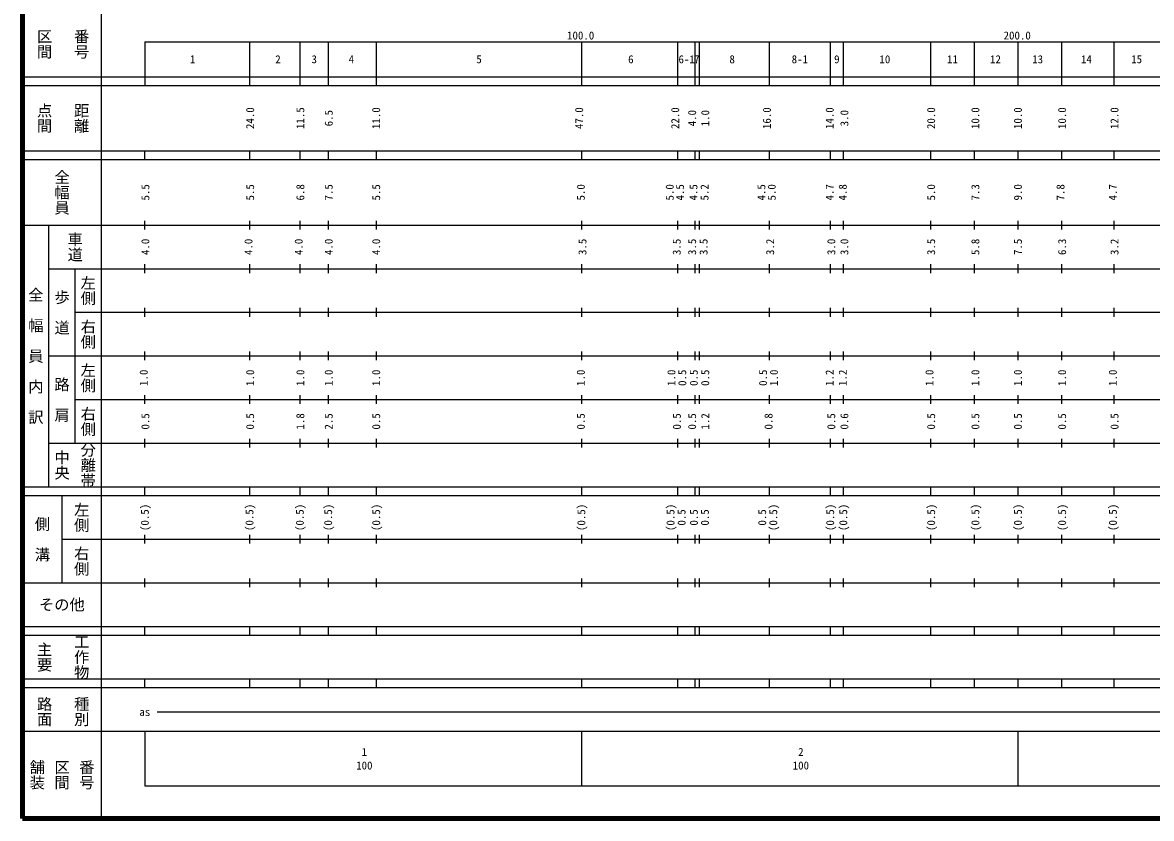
# Model space of a CAD drawing. Units: millimetres on the paper, enlarged 1000 times. Extents: x 40000 to 680000, y 20000 to 380000.
# Drawn here: x 40000 to 298592, y 20000 to 202409 of the extents above; entities that cross this region are included whole.
import ezdxf
from ezdxf.enums import TextEntityAlignment as Align

# ---------------------------------------------------------------- set-up
doc = ezdxf.new("R2010")
doc.units = ezdxf.units.MM
doc.header["$LTSCALE"] = 1000
doc.layers.add('M-TTL', color=2, linetype='Continuous', lineweight=140)
doc.layers.add('M-TTL-BAND', color=7, linetype='Continuous', lineweight=25)
doc.styles.add('@ＭＳ ゴシック', font='')
doc.styles.add('ＭＳ ゴシック', font='')
doc.styles.get('@ＭＳ ゴシック').set_extended_font_data('@MS Gothic')
doc.styles.get('ＭＳ ゴシック').set_extended_font_data('MS Gothic')

msp = doc.modelspace()

# ---------------------------------------------------------------- linework, layer by layer
at = {"layer": 'M-TTL'}
for p, q in [((40000, 380000), (40000, 20000)), ((40000, 20000), (680000, 20000))]:
    msp.add_line(p, q, dxfattribs=at)
at = {"layer": 'M-TTL-BAND'}
for p, q in [((58000, 370000), (58000, 20000)), ((68000, 198000), (579000, 198000)), ((68000, 198000), (68000, 188000)), ((92000, 198000), (92000, 188000)), ((103500, 198000), (103500, 188000)), ((110000, 198000), (110000, 188000)), ((121000, 198000), (121000, 188000)), ((168000, 198000), (168000, 188000)), ((190000, 198000), (190000, 188000)), ((194000, 198000), (194000, 188000)), ((195000, 198000), (195000, 188000)), ((211000, 198000), (211000, 188000)), ((225000, 198000), (225000, 188000)), ((228000, 198000), (228000, 188000)), ((248000, 198000), (248000, 188000)), ((258000, 198000), (258000, 188000)), ((268000, 198000), (268000, 188000)), ((278000, 198000), (278000, 188000)), ((290000, 198000), (290000, 188000)), ((40000, 190000), (579000, 190000)), ((40000, 188000), (579000, 188000)), ((40000, 173000), (579000, 173000)), ((40000, 171000), (579000, 171000)), ((68000, 171000), (68000, 173000)), ((92000, 173000), (92000, 171000)), ((103500, 173000), (103500, 171000)), ((110000, 173000), (110000, 171000)), ((121000, 173000), (121000, 171000)), ((168000, 173000), (168000, 171000)), ((190000, 173000), (190000, 171000)), ((194000, 173000), (194000, 171000)), ((195000, 173000), (195000, 171000)), ((211000, 173000), (211000, 171000)), ((225000, 173000), (225000, 171000)), ((228000, 173000), (228000, 171000)), ((248000, 173000), (248000, 171000)), ((258000, 173000), (258000, 171000)), ((268000, 173000), (268000, 171000)), ((278000, 173000), (278000, 171000)), ((290000, 173000), (290000, 171000)), ((40000, 156000), (579000, 156000)), ((46000, 96000), (46000, 156000)), ((68000, 155000), (68000, 157000)), ((92000, 157000), (92000, 155000)), ((103500, 157000), (103500, 155000)), ((110000, 157000), (110000, 155000)), ((121000, 157000), (121000, 155000)), ((168000, 157000), (168000, 155000)), ((190000, 157000), (190000, 155000)), ((194000, 157000), (194000, 155000)), ((195000, 157000), (195000, 155000)), ((211000, 157000), (211000, 155000)), ((225000, 157000), (225000, 155000)), ((228000, 157000), (228000, 155000)), ((248000, 157000), (248000, 155000)), ((258000, 157000), (258000, 155000)), ((268000, 157000), (268000, 155000)), ((278000, 157000), (278000, 155000)), ((290000, 157000), (290000, 155000)), ((46000, 146000), (579000, 146000)), ((52000, 146000), (52000, 106000)), ((68000, 145000), (68000, 147000)), ((92000, 147000), (92000, 145000)), ((103500, 147000), (103500, 145000)), ((110000, 147000), (110000, 145000)), ((121000, 147000), (121000, 145000)), ((168000, 147000), (168000, 145000)), ((190000, 147000), (190000, 145000)), ((194000, 147000), (194000, 145000)), ((195000, 147000), (195000, 145000)), ((211000, 147000), (211000, 145000)), ((225000, 147000), (225000, 145000)), ((228000, 147000), (228000, 145000)), ((248000, 147000), (248000, 145000)), ((258000, 147000), (258000, 145000)), ((268000, 147000), (268000, 145000)), ((278000, 147000), (278000, 145000)), ((290000, 147000), (290000, 145000)), ((52000, 136000), (579000, 136000)), ((68000, 135000), (68000, 137000)), ((92000, 137000), (92000, 135000)), ((103500, 137000), (103500, 135000)), ((110000, 137000), (110000, 135000)), ((121000, 137000), (121000, 135000)), ((168000, 137000), (168000, 135000)), ((190000, 137000), (190000, 135000)), ((194000, 137000), (194000, 135000)), ((195000, 137000), (195000, 135000)), ((211000, 137000), (211000, 135000)), ((225000, 137000), (225000, 135000)), ((228000, 137000), (228000, 135000)), ((248000, 137000), (248000, 135000)), ((258000, 137000), (258000, 135000)), ((268000, 137000), (268000, 135000)), ((278000, 137000), (278000, 135000)), ((290000, 137000), (290000, 135000)), ((68000, 125000), (68000, 127000)), ((92000, 127000), (92000, 125000)), ((103500, 127000), (103500, 125000)), ((110000, 127000), (110000, 125000)), ((121000, 127000), (121000, 125000)), ((168000, 127000), (168000, 125000)), ((190000, 127000), (190000, 125000)), ((194000, 127000), (194000, 125000)), ((195000, 127000), (195000, 125000)), ((211000, 127000), (211000, 125000)), ((225000, 127000), (225000, 125000)), ((228000, 127000), (228000, 125000)), ((248000, 127000), (248000, 125000)), ((258000, 127000), (258000, 125000)), ((268000, 127000), (268000, 125000)), ((278000, 127000), (278000, 125000)), ((290000, 127000), (290000, 125000)), ((46000, 126000), (579000, 126000)), ((68000, 115000), (68000, 117000)), ((92000, 117000), (92000, 115000)), ((103500, 117000), (103500, 115000)), ((110000, 117000), (110000, 115000)), ((121000, 117000), (121000, 115000)), ((168000, 117000), (168000, 115000)), ((190000, 117000), (190000, 115000)), ((194000, 117000), (194000, 115000)), ((195000, 117000), (195000, 115000)), ((211000, 117000), (211000, 115000)), ((225000, 117000), (225000, 115000)), ((228000, 117000), (228000, 115000)), ((248000, 117000), (248000, 115000)), ((258000, 117000), (258000, 115000)), ((268000, 117000), (268000, 115000)), ((278000, 117000), (278000, 115000)), ((290000, 117000), (290000, 115000)), ((52000, 116000), (579000, 116000)), ((68000, 105000), (68000, 107000)), ((92000, 107000), (92000, 105000)), ((103500, 107000), (103500, 105000)), ((110000, 107000), (110000, 105000)), ((121000, 107000), (121000, 105000)), ((168000, 107000), (168000, 105000)), ((190000, 107000), (190000, 105000)), ((194000, 107000), (194000, 105000)), ((195000, 107000), (195000, 105000)), ((211000, 107000), (211000, 105000)), ((225000, 107000), (225000, 105000)), ((228000, 107000), (228000, 105000)), ((248000, 107000), (248000, 105000)), ((258000, 107000), (258000, 105000)), ((268000, 107000), (268000, 105000)), ((278000, 107000), (278000, 105000)), ((290000, 107000), (290000, 105000)), ((46000, 106000), (579000, 106000)), ((40000, 96000), (579000, 96000)), ((68000, 94000), (68000, 96000)), ((92000, 96000), (92000, 94000)), ((103500, 96000), (103500, 94000)), ((110000, 96000), (110000, 94000)), ((121000, 96000), (121000, 94000)), ((168000, 96000), (168000, 94000)), ((190000, 96000), (190000, 94000)), ((194000, 96000), (194000, 94000)), ((195000, 96000), (195000, 94000)), ((211000, 96000), (211000, 94000)), ((225000, 96000), (225000, 94000)), ((228000, 96000), (228000, 94000)), ((248000, 96000), (248000, 94000)), ((258000, 96000), (258000, 94000)), ((268000, 96000), (268000, 94000)), ((278000, 96000), (278000, 94000)), ((290000, 96000), (290000, 94000)), ((40000, 94000), (579000, 94000)), ((49000, 94000), (49000, 74000)), ((49000, 84000), (579000, 84000)), ((68000, 83000), (68000, 85000)), ((92000, 85000), (92000, 83000)), ((103500, 85000), (103500, 83000)), ((110000, 85000), (110000, 83000)), ((121000, 85000), (121000, 83000)), ((168000, 85000), (168000, 83000)), ((190000, 85000), (190000, 83000)), ((194000, 85000), (194000, 83000)), ((195000, 85000), (195000, 83000)), ((211000, 85000), (211000, 83000)), ((225000, 85000), (225000, 83000)), ((228000, 85000), (228000, 83000)), ((248000, 85000), (248000, 83000)), ((258000, 85000), (258000, 83000)), ((268000, 85000), (268000, 83000)), ((278000, 85000), (278000, 83000)), ((290000, 85000), (290000, 83000)), ((68000, 73000), (68000, 75000)), ((92000, 75000), (92000, 73000)), ((103500, 75000), (103500, 73000)), ((110000, 75000), (110000, 73000)), ((121000, 75000), (121000, 73000)), ((168000, 75000), (168000, 73000)), ((190000, 75000), (190000, 73000)), ((194000, 75000), (194000, 73000)), ((195000, 75000), (195000, 73000)), ((211000, 75000), (211000, 73000)), ((225000, 75000), (225000, 73000)), ((228000, 75000), (228000, 73000)), ((248000, 75000), (248000, 73000)), ((258000, 75000), (258000, 73000)), ((268000, 75000), (268000, 73000)), ((278000, 75000), (278000, 73000)), ((290000, 75000), (290000, 73000)), ((40000, 74000), (579000, 74000)), ((40000, 64000), (579000, 64000)), ((68000, 62000), (68000, 64000)), ((92000, 64000), (92000, 62000)), ((103500, 64000), (103500, 62000)), ((110000, 64000), (110000, 62000)), ((121000, 64000), (121000, 62000)), ((168000, 64000), (168000, 62000)), ((190000, 64000), (190000, 62000)), ((194000, 64000), (194000, 62000)), ((195000, 64000), (195000, 62000)), ((211000, 64000), (211000, 62000)), ((225000, 64000), (225000, 62000)), ((228000, 64000), (228000, 62000)), ((248000, 64000), (248000, 62000)), ((258000, 64000), (258000, 62000)), ((268000, 64000), (268000, 62000)), ((278000, 64000), (278000, 62000)), ((290000, 64000), (290000, 62000)), ((40000, 62000), (579000, 62000)), ((40000, 52000), (579000, 52000)), ((68000, 50000), (68000, 52000)), ((92000, 52000), (92000, 50000)), ((103500, 52000), (103500, 50000)), ((110000, 52000), (110000, 50000)), ((121000, 52000), (121000, 50000)), ((168000, 52000), (168000, 50000)), ((190000, 52000), (190000, 50000)), ((194000, 52000), (194000, 50000)), ((195000, 52000), (195000, 50000)), ((211000, 52000), (211000, 50000)), ((225000, 52000), (225000, 50000)), ((228000, 52000), (228000, 50000)), ((248000, 52000), (248000, 50000)), ((258000, 52000), (258000, 50000)), ((268000, 52000), (268000, 50000)), ((278000, 52000), (278000, 50000)), ((290000, 52000), (290000, 50000)), ((40000, 50000), (579000, 50000)), ((70805, 44406), (565903, 44406)), ((40000, 40000), (579000, 40000)), ((68000, 40000), (68000, 27500)), ((168000, 40000), (168000, 27500)), ((268000, 40000), (268000, 27500)), ((68000, 27500), (579000, 27500))]:
    msp.add_line(p, q, dxfattribs=at)

# ---------------------------------------------------------------- texts
for s, height, rotation, style, p in [('区間', 2566, 270, '@ＭＳ ゴシック', (45000, 197500)), ('番号', 2566, 270, '@ＭＳ ゴシック', (53500, 197500)), ('点間', 2566, 270, '@ＭＳ ゴシック', (45000, 180500)), ('距離', 2566, 270, '@ＭＳ ゴシック', (53500, 180500)), ('24.0', 1833, 90, 'ＭＳ ゴシック', (92119, 180500)), ('11.5', 1833, 90, 'ＭＳ ゴシック', (103619, 180500)), ('6.5', 1833, 90, 'ＭＳ ゴシック', (110119, 180500)), ('11.0', 1833, 90, 'ＭＳ ゴシック', (120995, 180500)), ('47.0', 1833, 90, 'ＭＳ ゴシック', (167496, 180500)), ('22.0', 1833, 90, 'ＭＳ ゴシック', (189496, 180500)), ('4.0', 1833, 90, 'ＭＳ ゴシック', (193372, 180500)), ('1.0', 1833, 90, 'ＭＳ ゴシック', (196372, 180500)), ('16.0', 1833, 90, 'ＭＳ ゴシック', (210496, 180500)), ('14.0', 1833, 90, 'ＭＳ ゴシック', (224873, 180500)), ('3.0', 1833, 90, 'ＭＳ ゴシック', (228248, 180500)), ('20.0', 1833, 90, 'ＭＳ ゴシック', (248124, 180500)), ('10.0', 1833, 90, 'ＭＳ ゴシック', (258250, 180500)), ('10.0', 1833, 90, 'ＭＳ ゴシック', (268000, 180500)), ('10.0', 1833, 90, 'ＭＳ ゴシック', (278125, 180500)), ('12.0', 1833, 90, 'ＭＳ ゴシック', (290126, 180500)), ('全幅員', 2566, 270, '@ＭＳ ゴシック', (49000, 163500)), ('5.5', 1833, 90, 'ＭＳ ゴシック', (68118, 163500)), ('5.5', 1833, 90, 'ＭＳ ゴシック', (92119, 163500)), ('6.8', 1833, 90, 'ＭＳ ゴシック', (103619, 163500)), ('7.5', 1833, 90, 'ＭＳ ゴシック', (110119, 163500)), ('5.5', 1833, 90, 'ＭＳ ゴシック', (120995, 163500)), ('5.0', 1833, 90, 'ＭＳ ゴシック', (167871, 163500)), ('5.0', 1833, 90, 'ＭＳ ゴシック', (188231, 163500)), ('4.5', 1833, 90, 'ＭＳ ゴシック', (190599, 163500)), ('4.5', 1833, 90, 'ＭＳ ゴシック', (193675, 163500)), ('5.2', 1833, 90, 'ＭＳ ゴシック', (196214, 163500)), ('4.5', 1833, 90, 'ＭＳ ゴシック', (209231, 163500)), ('5.0', 1833, 90, 'ＭＳ ゴシック', (211599, 163500)), ('4.7', 1833, 90, 'ＭＳ ゴシック', (224873, 163500)), ('4.8', 1833, 90, 'ＭＳ ゴシック', (227873, 163500)), ('5.0', 1833, 90, 'ＭＳ ゴシック', (248124, 163500)), ('7.3', 1833, 90, 'ＭＳ ゴシック', (258250, 163500)), ('9.0', 1833, 90, 'ＭＳ ゴシック', (268000, 163500)), ('7.8', 1833, 90, 'ＭＳ ゴシック', (277750, 163500)), ('4.7', 1833, 90, 'ＭＳ ゴシック', (289751, 163500)), ('車道', 2566, 270, '@ＭＳ ゴシック', (52000, 151000)), ('4.0', 1833, 90, 'ＭＳ ゴシック', (68118, 151000)), ('4.0', 1833, 90, 'ＭＳ ゴシック', (91743, 151000)), ('4.0', 1833, 90, 'ＭＳ ゴシック', (103243, 151000)), ('4.0', 1833, 90, 'ＭＳ ゴシック', (110119, 151000)), ('4.0', 1833, 90, 'ＭＳ ゴシック', (120995, 151000)), ('3.5', 1833, 90, 'ＭＳ ゴシック', (168246, 151000)), ('3.5', 1833, 90, 'ＭＳ ゴシック', (189840, 151000)), ('3.5', 1833, 90, 'ＭＳ ゴシック', (193372, 151000)), ('3.5', 1833, 90, 'ＭＳ ゴシック', (195997, 151000)), ('3.2', 1833, 90, 'ＭＳ ゴシック', (211246, 151000)), ('3.0', 1833, 90, 'ＭＳ ゴシック', (225248, 151000)), ('3.0', 1833, 90, 'ＭＳ ゴシック', (228248, 151000)), ('3.5', 1833, 90, 'ＭＳ ゴシック', (248124, 151000)), ('5.8', 1833, 90, 'ＭＳ ゴシック', (258250, 151000)), ('7.5', 1833, 90, 'ＭＳ ゴシック', (268000, 151000)), ('6.3', 1833, 90, 'ＭＳ ゴシック', (278125, 151000)), ('3.2', 1833, 90, 'ＭＳ ゴシック', (290126, 151000)), ('左側', 2566, 270, '@ＭＳ ゴシック', (55000, 141000)), ('全\u3000幅\u3000員\u3000内\u3000訳', 2566, 270, '@ＭＳ ゴシック', (43000, 126000)), ('歩\u3000道', 2566, 270, '@ＭＳ ゴシック', (49000, 136000)), ('右側', 2566, 270, '@ＭＳ ゴシック', (55000, 131000)), ('左側', 2566, 270, '@ＭＳ ゴシック', (55000, 121000)), ('1.0', 1833, 90, 'ＭＳ ゴシック', (67743, 121000)), ('1.0', 1833, 90, 'ＭＳ ゴシック', (92119, 121000)), ('1.0', 1833, 90, 'ＭＳ ゴシック', (103619, 121000)), ('1.0', 1833, 90, 'ＭＳ ゴシック', (110119, 121000)), ('1.0', 1833, 90, 'ＭＳ ゴシック', (120995, 121000)), ('1.0', 1833, 90, 'ＭＳ ゴシック', (167871, 121000)), ('1.0', 1833, 90, 'ＭＳ ゴシック', (188621, 121000)), ('0.5', 1833, 90, 'ＭＳ ゴシック', (191118, 121000)), ('0.5', 1833, 90, 'ＭＳ ゴシック', (193747, 121000)), ('0.5', 1833, 90, 'ＭＳ ゴシック', (196372, 121000)), ('0.5', 1833, 90, 'ＭＳ ゴシック', (209621, 121000)), ('1.0', 1833, 90, 'ＭＳ ゴシック', (212118, 121000)), ('1.2', 1833, 90, 'ＭＳ ゴシック', (224873, 121000)), ('1.2', 1833, 90, 'ＭＳ ゴシック', (227873, 121000)), ('1.0', 1833, 90, 'ＭＳ ゴシック', (247749, 121000)), ('1.0', 1833, 90, 'ＭＳ ゴシック', (258250, 121000)), ('1.0', 1833, 90, 'ＭＳ ゴシック', (268000, 121000)), ('1.0', 1833, 90, 'ＭＳ ゴシック', (278125, 121000)), ('1.0', 1833, 90, 'ＭＳ ゴシック', (289751, 121000)), ('路\u3000肩', 2566, 270, '@ＭＳ ゴシック', (49000, 116000)), ('右側', 2566, 270, '@ＭＳ ゴシック', (55000, 111000)), ('0.5', 1833, 90, 'ＭＳ ゴシック', (68118, 111000)), ('0.5', 1833, 90, 'ＭＳ ゴシック', (92119, 111000)), ('1.8', 1833, 90, 'ＭＳ ゴシック', (103619, 111000)), ('2.5', 1833, 90, 'ＭＳ ゴシック', (110119, 111000)), ('0.5', 1833, 90, 'ＭＳ ゴシック', (120995, 111000)), ('0.5', 1833, 90, 'ＭＳ ゴシック', (167871, 111000)), ('0.5', 1833, 90, 'ＭＳ ゴシック', (189871, 111000)), ('0.5', 1833, 90, 'ＭＳ ゴシック', (193372, 111000)), ('1.2', 1833, 90, 'ＭＳ ゴシック', (196372, 111000)), ('0.8', 1833, 90, 'ＭＳ ゴシック', (210871, 111000)), ('0.5', 1833, 90, 'ＭＳ ゴシック', (225248, 111000)), ('0.6', 1833, 90, 'ＭＳ ゴシック', (228248, 111000)), ('0.5', 1833, 90, 'ＭＳ ゴシック', (248124, 111000)), ('0.5', 1833, 90, 'ＭＳ ゴシック', (258250, 111000)), ('0.5', 1833, 90, 'ＭＳ ゴシック', (268000, 111000)), ('0.5', 1833, 90, 'ＭＳ ゴシック', (278125, 111000)), ('0.5', 1833, 90, 'ＭＳ ゴシック', (290126, 111000)), ('分離帯', 2566, 270, '@ＭＳ ゴシック', (55000, 101000)), ('中央', 2566, 270, '@ＭＳ ゴシック', (49000, 101000)), ('左側', 2566, 270, '@ＭＳ ゴシック', (53500, 89000)), ('(0.5)', 1833, 90, 'ＭＳ ゴシック', (67993, 88991)), ('(0.5)', 1833, 90, 'ＭＳ ゴシック', (91964, 88991)), ('(0.5)', 1833, 90, 'ＭＳ ゴシック', (103493, 88991)), ('(0.5)', 1833, 90, 'ＭＳ ゴシック', (109993, 88991)), ('(0.5)', 1833, 90, 'ＭＳ ゴシック', (120993, 88991)), ('(0.5)', 1833, 90, 'ＭＳ ゴシック', (167993, 88991)), ('(0.5)', 1833, 90, 'ＭＳ ゴシック', (188417, 88991)), ('0.5', 1833, 90, 'ＭＳ ゴシック', (190955, 88991)), ('0.5', 1833, 90, 'ＭＳ ゴシック', (193765, 88991)), ('0.5', 1833, 90, 'ＭＳ ゴシック', (196288, 88991)), ('0.5', 1833, 90, 'ＭＳ ゴシック', (209417, 88991)), ('(0.5)', 1833, 90, 'ＭＳ ゴシック', (211955, 88991)), ('(0.5)', 1833, 90, 'ＭＳ ゴシック', (224993, 88991)), ('(0.5)', 1833, 90, 'ＭＳ ゴシック', (227993, 88991)), ('(0.5)', 1833, 90, 'ＭＳ ゴシック', (248124, 89000)), ('(0.5)', 1833, 90, 'ＭＳ ゴシック', (258250, 89000)), ('(0.5)', 1833, 90, 'ＭＳ ゴシック', (268000, 89000)), ('(0.5)', 1833, 90, 'ＭＳ ゴシック', (278125, 89000)), ('(0.5)', 1833, 90, 'ＭＳ ゴシック', (289751, 89000)), ('側\u3000溝', 2566, 270, '@ＭＳ ゴシック', (44500, 84000)), ('右側', 2566, 270, '@ＭＳ ゴシック', (53500, 79000)), ('主要', 2566, 270, '@ＭＳ ゴシック', (45000, 57000)), ('工作物', 2566, 270, '@ＭＳ ゴシック', (53500, 57000)), ('路面', 2566, 270, '@ＭＳ ゴシック', (45000, 44500)), ('種別', 2566, 270, '@ＭＳ ゴシック', (53500, 44500)), ('舗装', 2566, 270, '@ＭＳ ゴシック', (43333, 30000)), ('区間', 2566, 270, '@ＭＳ ゴシック', (49000, 30000)), ('番号', 2566, 270, '@ＭＳ ゴシック', (54667, 30000))]:
    msp.add_text(s, height=height, rotation=rotation, dxfattribs=dict(at, style=style)).set_placement(p, align=Align.MIDDLE_CENTER)
at = {"layer": 'M-TTL-BAND', "style": 'ＭＳ ゴシック'}
for s, height, p in [('100.0', 1833, (167844, 199445)), ('200.0', 1833, (267844, 199445)), ('1', 1833, (78941, 194000)), ('2', 1833, (98517, 194000)), ('3', 1833, (106815, 194000)), ('4', 1833, (115317, 194000)), ('5', 1833, (144568, 194000)), ('6', 1833, (179340, 194000)), ('6-1', 1833, (192125, 194000)), ('7', 1833, (194457, 194000)), ('8', 1833, (202546, 194000)), ('8-1', 1833, (218048, 194000)), ('9', 1833, (226532, 194000)), ('10', 1833, (237533, 194000)), ('11', 1833, (253033, 194000)), ('12', 1833, (262867, 194000)), ('13', 1833, (272534, 194000)), ('14', 1833, (283701, 194000)), ('15', 1833, (295201, 194000)), ('その他', 2566, (49000, 69000)), ('as', 1833, (68006, 44406)), ('1', 1833, (118288, 35238)), ('2', 1833, (218288, 35238)), ('100', 1833, (118288, 32131)), ('100', 1833, (218288, 32131))]:
    msp.add_text(s, height=height, dxfattribs=at).set_placement(p, align=Align.MIDDLE_CENTER)

doc.saveas('drawing.dxf')
